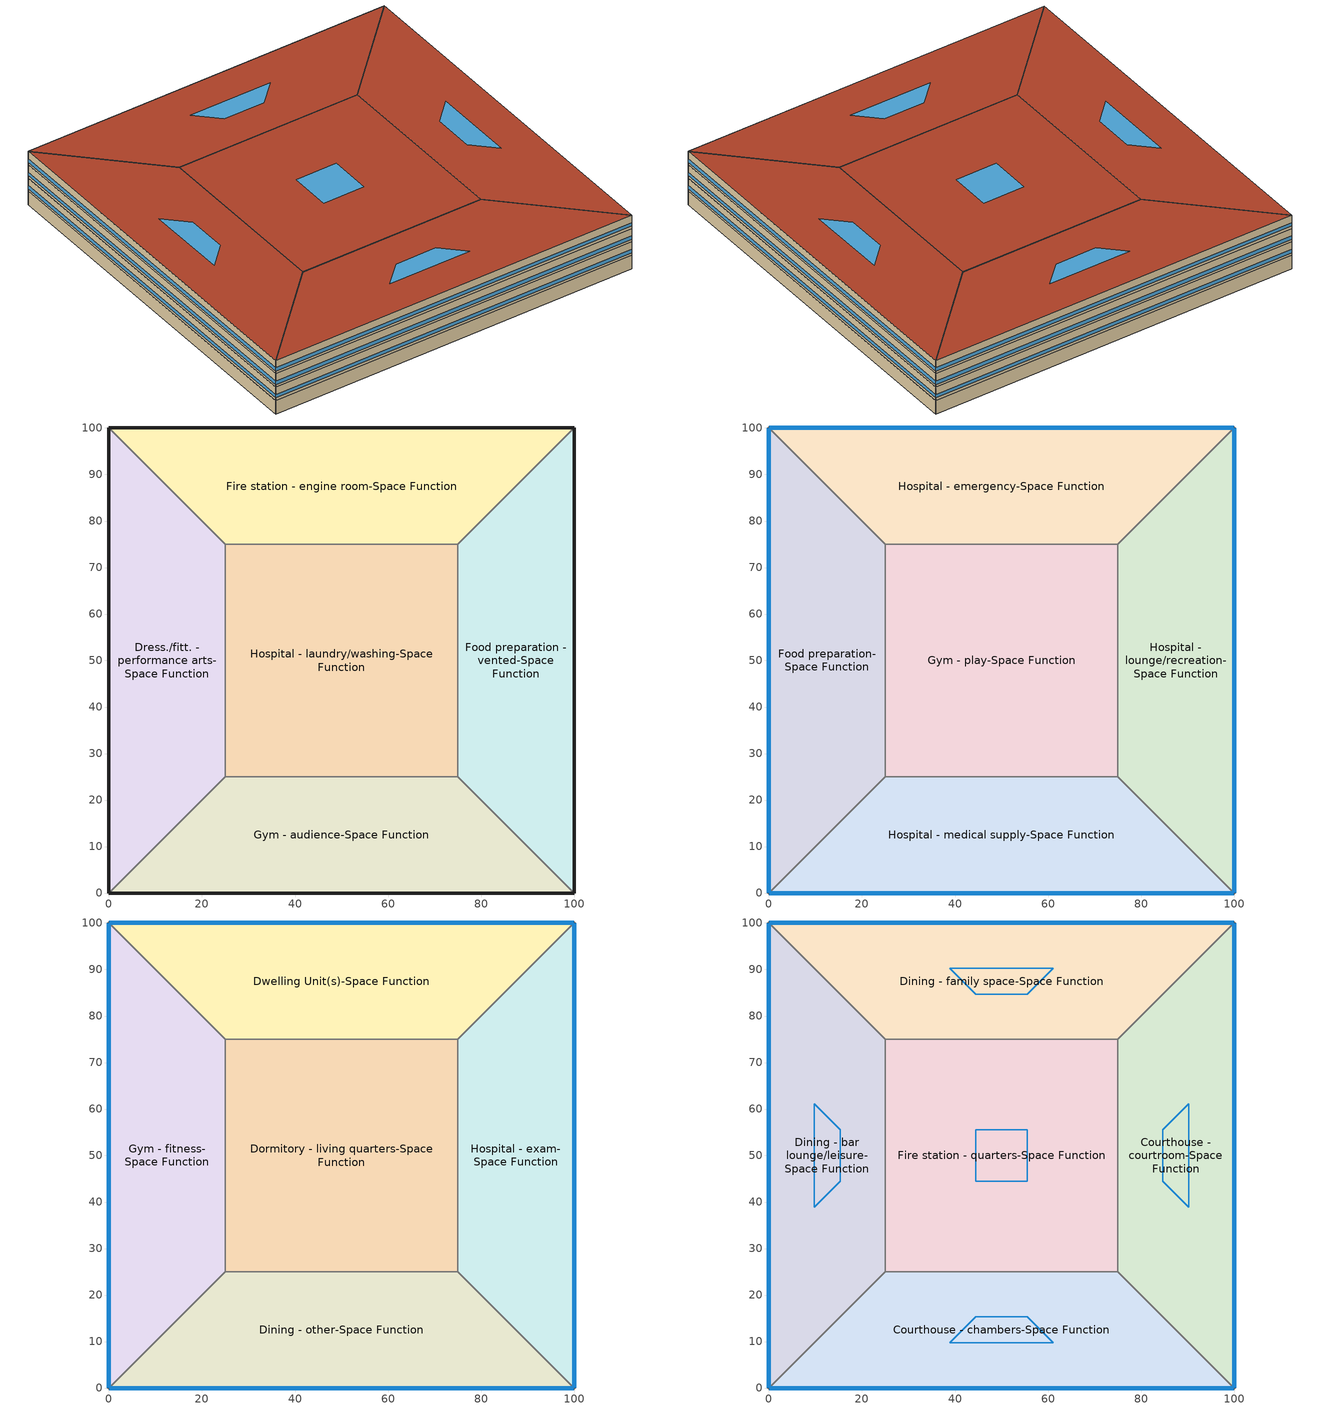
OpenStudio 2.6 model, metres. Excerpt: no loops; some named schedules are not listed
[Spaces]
Dress./fitt. - performance arts-Space Function
 floor ground: 0,0 0,100 25,75 25,25 z0
 wall ground: 0,100 0,0 z0:3.8
 wall to Fire station - engine room-Space Function: 25,75 0,100 z0:3.8
 wall to Hospital - laundry/washing-Space Function: 25,25 25,75 z0:3.8
 wall to Gym - audience-Space Function: 0,0 25,25 z0:3.8
Fire station - engine room-Space Function
 floor ground: 0,100 100,100 75,75 25,75 z0
 wall ground: 100,100 0,100 z0:3.8
 wall to Food preparation - vented-Space Function: 75,75 100,100 z0:3.8
 wall to Hospital - laundry/washing-Space Function: 25,75 75,75 z0:3.8
Food preparation - vented-Space Function
 floor ground: 100,100 100,0 75,25 75,75 z0
 wall ground: 100,0 100,100 z0:3.8
 wall to Gym - audience-Space Function: 75,25 100,0 z0:3.8
 wall to Hospital - laundry/washing-Space Function: 75,75 75,25 z0:3.8
Gym - audience-Space Function
 floor ground: 100,0 0,0 25,25 75,25 z0
 wall ground: 0,0 100,0 z0:3.8
 wall to Hospital - laundry/washing-Space Function: 75,25 25,25 z0:3.8
Hospital - laundry/washing-Space Function
 floor ground: 25,25 25,75 75,75 75,25 z0
Food preparation-Space Function
 floor to Dress./fitt. - performance arts-Space Function: 0,0 0,100 25,75 25,25 z3.8
 wall outside: 0,100 0,0 z3.8:7.6
 wall to Hospital - emergency-Space Function: 25,75 0,100 z3.8:7.6
 wall to Gym - play-Space Function: 25,25 25,75 z3.8:7.6
 wall to Hospital - medical supply-Space Function: 0,0 25,25 z3.8:7.6
 window: 0,99.97 0,0.03 z4.56:5.51
Hospital - emergency-Space Function
 floor to Fire station - engine room-Space Function: 0,100 100,100 75,75 25,75 z3.8
 wall outside: 100,100 0,100 z3.8:7.6
 wall to Hospital - lounge/recreation-Space Function: 75,75 100,100 z3.8:7.6
 wall to Gym - play-Space Function: 25,75 75,75 z3.8:7.6
 window: 99.97,100 0.03,100 z4.56:5.51
Hospital - lounge/recreation-Space Function
 floor to Food preparation - vented-Space Function: 100,100 100,0 75,25 75,75 z3.8
 wall outside: 100,0 100,100 z3.8:7.6
 wall to Hospital - medical supply-Space Function: 75,25 100,0 z3.8:7.6
 wall to Gym - play-Space Function: 75,75 75,25 z3.8:7.6
 window: 100,0.03 100,99.97 z4.56:5.51
Hospital - medical supply-Space Function
 floor to Gym - audience-Space Function: 100,0 0,0 25,25 75,25 z3.8
 wall outside: 0,0 100,0 z3.8:7.6
 wall to Gym - play-Space Function: 75,25 25,25 z3.8:7.6
 window: 0.03,0 99.97,0 z4.56:5.51
Gym - play-Space Function
 floor to Hospital - laundry/washing-Space Function: 25,25 25,75 75,75 75,25 z3.8
Gym - fitness-Space Function
 floor to Food preparation-Space Function: 0,0 0,100 25,75 25,25 z7.6
 wall outside: 0,100 0,0 z7.6:11.4
 wall to Dwelling Unit(s)-Space Function: 25,75 0,100 z7.6:11.4
 wall to Dormitory - living quarters-Space Function: 25,25 25,75 z7.6:11.4
 wall to Dining - other-Space Function: 0,0 25,25 z7.6:11.4
 window: 0,99.97 0,0.03 z8.36:9.31
Dwelling Unit(s)-Space Function
 floor to Hospital - emergency-Space Function: 0,100 100,100 75,75 25,75 z7.6
 wall outside: 100,100 0,100 z7.6:11.4
 wall to Hospital - exam-Space Function: 75,75 100,100 z7.6:11.4
 wall to Dormitory - living quarters-Space Function: 25,75 75,75 z7.6:11.4
 window: 99.97,100 0.03,100 z8.36:9.31
Hospital - exam-Space Function
 floor to Hospital - lounge/recreation-Space Function: 100,100 100,0 75,25 75,75 z7.6
 wall outside: 100,0 100,100 z7.6:11.4
 wall to Dining - other-Space Function: 75,25 100,0 z7.6:11.4
 wall to Dormitory - living quarters-Space Function: 75,75 75,25 z7.6:11.4
 window: 100,0.03 100,99.97 z8.36:9.31
Dining - other-Space Function
 floor to Hospital - medical supply-Space Function: 100,0 0,0 25,25 75,25 z7.6
 wall outside: 0,0 100,0 z7.6:11.4
 wall to Dormitory - living quarters-Space Function: 75,25 25,25 z7.6:11.4
 window: 0.03,0 99.97,0 z8.36:9.31
Dormitory - living quarters-Space Function
 floor to Gym - play-Space Function: 25,25 25,75 75,75 75,25 z7.6
Dining - bar lounge/leisure-Space Function
 floor to Gym - fitness-Space Function: 0,0 0,100 25,75 25,25 z11.4
 wall outside: 0,100 0,0 z11.4:15.2
 wall to Dining - family space-Space Function: 25,75 0,100 z11.4:15.2
 wall to Fire station - quarters-Space Function: 25,25 25,75 z11.4:15.2
 wall to Courthouse - chambers-Space Function: 0,0 25,25 z11.4:15.2
 window: 0,99.97 0,0.03 z12.16:13.11
 roof outside: 25,25 25,75 0,100 0,0 z15.2
 skylight: 15.3,44.41 15.3,55.59 9.7,61.18 9.7,38.82 z15.2
Dining - family space-Space Function
 floor to Dwelling Unit(s)-Space Function: 0,100 100,100 75,75 25,75 z11.4
 wall outside: 100,100 0,100 z11.4:15.2
 wall to Courthouse - courtroom-Space Function: 75,75 100,100 z11.4:15.2
 wall to Fire station - quarters-Space Function: 25,75 75,75 z11.4:15.2
 window: 99.97,100 0.03,100 z12.16:13.11
 roof outside: 25,75 75,75 100,100 0,100 z15.2
 skylight: 44.41,84.7 55.59,84.7 61.18,90.3 38.82,90.3 z15.2
Courthouse - courtroom-Space Function
 floor to Hospital - exam-Space Function: 100,100 100,0 75,25 75,75 z11.4
 wall outside: 100,0 100,100 z11.4:15.2
 wall to Courthouse - chambers-Space Function: 75,25 100,0 z11.4:15.2
 wall to Fire station - quarters-Space Function: 75,75 75,25 z11.4:15.2
 window: 100,0.03 100,99.97 z12.16:13.11
 roof outside: 75,75 75,25 100,0 100,100 z15.2
 skylight: 84.7,55.59 84.7,44.41 90.3,38.82 90.3,61.18 z15.2
Courthouse - chambers-Space Function
 floor to Dining - other-Space Function: 100,0 0,0 25,25 75,25 z11.4
 wall outside: 0,0 100,0 z11.4:15.2
 wall to Fire station - quarters-Space Function: 75,25 25,25 z11.4:15.2
 window: 0.03,0 99.97,0 z12.16:13.11
 roof outside: 75,25 25,25 0,0 100,0 z15.2
 skylight: 55.59,15.3 44.41,15.3 38.82,9.7 61.18,9.7 z15.2
Fire station - quarters-Space Function
 floor to Dormitory - living quarters-Space Function: 25,25 25,75 75,75 75,25 z11.4
 roof outside: 75,25 75,75 25,75 25,25 z15.2
 skylight: 55.59,44.41 55.59,55.59 44.41,55.59 44.41,44.41 z15.2
[Building]
Building 1: Default Construction Set=BTAP-Mass at hdd = 6250.0; Standards Number of Stories=4; Standards Number of Above Ground Stories=4; Standards Building Type=NECB2011_unknown
[Site]
Fort McMurray AP_AB_CAN: Latitude {deg}=56.653; Longitude {deg}=-111.223; Time Zone {hr}=-7; Elevation {m}=369.1
[Site:WaterMainsTemperature]
Calculation Method=Correlation; Annual Average Outdoor Air Temperature {C}=1.875; Maximum Difference In Monthly Average Outdoor Air Temperatures {deltaC}=34.4
[SizingPeriod:DesignDay] Barometric Pressure {Pa}=96969; Sky Clearness=0; Rain Indicator=0; Snow Indicator=0; Day of Month=21; Daylight Saving Time Indicator=0; Humidity Indicating Type=Wetbulb; Dry-Bulb Temperature Range Modifier Type=DefaultMultipliers
Name | Maximum Dry-Bulb Temperature {C} | Daily Dry-Bulb Temperature Range {deltaC} | Humidity Indicating Conditions at Maximum Dry-Bulb | Wind Speed {m/s} | Wind Direction {deg} | Month | Day Type | Solar Model Indicator | ASHRAE Taub | ASHRAE Taud
Fort McMurray AP Ann Clg .4% Condns DB=>MWB | 28.9 | 12.4 | 17.8 | 3.7 | 250 | 7 | SummerDesignDay | ASHRAETau | 0.377 | 2.403
Fort McMurray AP Ann Htg 99.6% Condns DB | -36.2 | 0 | -36.2 | 1 | 90 | 1 | WinterDesignDay | ASHRAEClearSky
[Site:GroundTemperature:BuildingSurface]
19.527, 19.502, 19.536, 19.598, 20.002, 21.64, 22.225, 22.375, 21.449, 20.121, 19.802, 19.633
[Material:NoMass] Roughness=Smooth; Thermal Absorptance=0.9; Solar Absorptance=0.7
Name | Thermal Resistance {m2-K/W} | Visible Absorptance
Typical Carpet Pad; Typical Carpet Pad 1 | 0.21648 | 0.8
Typical Insulation 1 | 5.91238 | 0.7
Typical Insulation 2 | 4.49096 | 0.7
Typical Insulation 3 | 6.17282 | 0.7
Typical Carpet Pad 2 | 1.25503 | 0.8
Typical Carpet Pad 3; Typical Carpet Pad 4 | 3.45515 | 0.8
Typical Insulation 4 | 0.454528 | 0.7
Typical Insulation 5 | 0.454545 | 0.7
[Material]
Name | Roughness | Thickness {m} | Conductivity {W/m-K} | Density {kg/m3} | Specific Heat {J/kg-K} | Thermal Absorptance | Solar Absorptance | Visible Absorptance
G05 25mm wood | MediumSmooth | 0.0254 | 0.15 | 608 | 1630 | 0.9 | 0.5 | 0.5
100mm Normalweight concrete floor 1 | MediumSmooth | 0.1016 | 2.31 | 2322 | 832
G01 13mm gypsum board 1 | Smooth | 0.0127 | 0.16 | 800 | 1090 | 0.9 | 0.7 | 0.5
4 in. Normalweight Concrete Floor 1 | MediumRough | 0.1016 | 2.31 | 2322 | 832 | 0.9 | 0.7 | 0.7
1IN Stucco 1 | Smooth | 0.0253 | 0.6918 | 1858 | 837 | 0.9 | 0.7 | 0.92
8IN CONCRETE HW RefBldg 1 | Rough | 0.2032 | 1.311 | 2240 | 836.8 | 0.9 | 0.7 | 0.7
1/2IN Gypsum 1 | Smooth | 0.0127 | 0.16 | 784.9 | 830 | 0.9 | 0.4 | 0.4
Metal Roof Surface 1; F08 Metal surface 1 | Smooth | 0.0008 | 45.28 | 7824 | 500 | 0.9 | 0.7 | 0.7
6 in. Normalweight Concrete Floor 1; 6 in. Normalweight Concrete Floor 2; 6 in. Normalweight Concrete Floor 3 | MediumRough | 0.1524 | 2.31 | 2322 | 832 | 0.9 | 0.7 | 0.7
[Construction]
BTAP-Int-Partition; BTAP-Int-Door: G05 25mm wood
BTAP-Int-Floor: 100mm Normalweight concrete floor 1, Typical Carpet Pad
BTAP-Int-Wall: G01 13mm gypsum board 1, G01 13mm gypsum board 1
BTAP-Int-Ceiling: Typical Carpet Pad, 100mm Normalweight concrete floor 1
BTAP-Int-Window: SimpleGlazing
BTAP-Ext-Floor-Mass:U-0.162: Typical Insulation 1, 4 in. Normalweight Concrete Floor 1, Typical Carpet Pad 1
BTAP-Ext-Wall-Mass:U-0.21: 1IN Stucco 1, 8IN CONCRETE HW RefBldg 1, Typical Insulation 2, 1/2IN Gypsum 1
BTAP-Ext-Roof-Metal:U-0.162: Metal Roof Surface 1, Typical Insulation 3
BTAP-Grnd-Floor-Mass:U-0.757: 6 in. Normalweight Concrete Floor 1, Typical Carpet Pad 2
BTAP-Grnd-Wall-Mass:U-0.284: 6 in. Normalweight Concrete Floor 2, Typical Carpet Pad 3
BTAP-Grnd-Roof-Mass:U-0.284: 6 in. Normalweight Concrete Floor 3, Typical Carpet Pad 4
BTAP-Ext-FixedWindow:U=0.220 SHGC=0.600; BTAP-Ext-GlassDoors:U=0.220 SHGC=0.600; BTAP-Ext-Skylights:U=0.220 SHGC=0.600; BTAP-Ext-DaylightDomes:U=0.220 SHGC=0.600; BTAP-Ext-DaylightDiffuser:U=0.220 SHGC=0.600: SimpleGlazing:U=0.220 SHGC=0.600
BTAP-Ext-Door:U-2.2: F08 Metal surface 1, Typical Insulation 4
BTAP-Ext-OverHeadDoor:U-2.2: Typical Insulation 5
[DefaultConstructionSet]
BTAP-Mass at hdd = 6250.0: Default Exterior Surface Constructions=BTAP-Mass at hdd = 6250.0; Default Interior Surface Constructions=Default Surface Constructions 2; Default Ground Contact Surface Constructions=BTAP-Mass at hdd = 6250.0 1; Default Exterior SubSurface Constructions=BTAP-Mass at hdd = 6250.0; Default Interior SubSurface Constructions=Default Sub Surface Constructions 2; Interior Partition Construction=BTAP-Int-Partition
[DefaultSurfaceConstructions]
Name | Floor Construction | Wall Construction | Roof Ceiling Construction
Default Surface Constructions 2 | BTAP-Int-Floor | BTAP-Int-Wall | BTAP-Int-Ceiling
BTAP-Mass at hdd = 6250.0 | BTAP-Ext-Floor-Mass:U-0.162 | BTAP-Ext-Wall-Mass:U-0.21 | BTAP-Ext-Roof-Metal:U-0.162
BTAP-Mass at hdd = 6250.0 1 | BTAP-Grnd-Floor-Mass:U-0.757 | BTAP-Grnd-Wall-Mass:U-0.284 | BTAP-Grnd-Roof-Mass:U-0.284
[DefaultSubSurfaceConstructions]
Name | Fixed Window Construction | Operable Window Construction | Door Construction | Glass Door Construction | Overhead Door Construction | Skylight Construction | Tubular Daylight Dome Construction | Tubular Daylight Diffuser Construction
Default Sub Surface Constructions 2 | BTAP-Int-Window | BTAP-Int-Window | BTAP-Int-Door
BTAP-Mass at hdd = 6250.0 | BTAP-Ext-FixedWindow:U=0.220 SHGC=0.600 | BTAP-Ext-FixedWindow:U=0.220 SHGC=0.600 | BTAP-Ext-Door:U-2.2 | BTAP-Ext-GlassDoors:U=0.220 SHGC=0.600 | BTAP-Ext-OverHeadDoor:U-2.2 | BTAP-Ext-Skylights:U=0.220 SHGC=0.600 | BTAP-Ext-DaylightDomes:U=0.220 SHGC=0.600 | BTAP-Ext-DaylightDiffuser:U=0.220 SHGC=0.600
[WindowMaterial:SimpleGlazingSystem] U-Factor {W/m2-K}=2.2; Solar Heat Gain Coefficient=0.6; Visible Transmittance=0.21
SimpleGlazing; SimpleGlazing:U=0.220 SHGC=0.600
[BuildingStory] Nominal Floor to Floor Height {m}=3.8
Name | Nominal Z Coordinate {m}
Story 1 | 0
Story 2 | 3.8
Story 3 | 7.6
Story 4 | 11.4
[Space]
Name | Space Type | Building Story | Thermal Zone
Dress./fitt. - performance arts-Space Function | Space Function Dress./fitt. - performance arts | Story 1 | ALL_ST=Dress./fitt. - performance arts_FL=Story 1_SCH=C
Fire station - engine room-Space Function | Space Function Fire station - engine room | Story 1 | ALL_ST=Fire station - engine room_FL=Story 1_SCH=H
Food preparation - vented-Space Function | Space Function Food preparation - vented | Story 1 | ALL_ST=Food preparation - vented_FL=Story 1_SCH=B
Gym - audience-Space Function | Space Function Gym - audience | Story 1 | ALL_ST=Gym - audience_FL=Story 1_SCH=B
Hospital - laundry/washing-Space Function | Space Function Hospital - laundry/washing | Story 1 | ALL_ST=Hospital - laundry/washing_FL=Story 1_SCH=C
Food preparation-Space Function | Space Function Food preparation | Story 2 | ALL_ST=Food preparation_FL=Story 2_SCH=B
Hospital - emergency-Space Function | Space Function Hospital - emergency | Story 2 | ALL_ST=Hospital - emergency_FL=Story 2_SCH=H
Hospital - lounge/recreation-Space Function | Space Function Hospital - lounge/recreation | Story 2 | ALL_ST=Hospital - lounge/recreation_FL=Story 2_SCH=B
Hospital - medical supply-Space Function | Space Function Hospital - medical supply | Story 2 | ALL_ST=Hospital - medical supply_FL=Story 2_SCH=H
Gym - play-Space Function | Space Function Gym - play | Story 2 | ALL_ST=Gym - play_FL=Story 2_SCH=B
Gym - fitness-Space Function | Space Function Gym - fitness | Story 3 | ALL_ST=Gym - fitness_FL=Story 3_SCH=B
Dwelling Unit(s)-Space Function | Space Function Dwelling Unit(s) | Story 3 | DU_BT=Space Function_ST=Dwelling Unit(s)_FL=Story 3_SCHG
Hospital - exam-Space Function | Space Function Hospital - exam | Story 3 | ALL_ST=Hospital - exam_FL=Story 3_SCH=C
Dining - other-Space Function | Space Function Dining - other | Story 3 | ALL_ST=Dining - other_FL=Story 3_SCH=B
Dormitory - living quarters-Space Function | Space Function Dormitory - living quarters | Story 3 | DU_BT=Space Function_ST=Dormitory - living quarters_FL=Story 3_SCHG
Dining - bar lounge/leisure-Space Function | Space Function Dining - bar lounge/leisure | Story 4 | ALL_ST=Dining - bar lounge/leisure_FL=Story 4_SCH=B
Dining - family space-Space Function | Space Function Dining - family space | Story 4 | ALL_ST=Dining - family space_FL=Story 4_SCH=B
Courthouse - courtroom-Space Function | Space Function Courthouse - courtroom | Story 4 | ALL_ST=Courthouse - courtroom_FL=Story 4_SCH=A
Courthouse - chambers-Space Function | Space Function Courthouse - chambers | Story 4 | ALL_ST=Courthouse - chambers_FL=Story 4_SCH=A
Fire station - quarters-Space Function | Space Function Fire station - quarters | Story 4 | DU_BT=Space Function_ST=Fire station - quarters_FL=Story 4_SCHG
[SpaceType] Standards Building Type=Space Function
Name | Default Schedule Set | Design Specification Outdoor Air Object | Standards Space Type
Space Function Courthouse - chambers | Space Function Courthouse - chambers Schedule Set | Space Function Courthouse - chambers Ventilation | Courthouse - chambers
Space Function Courthouse - courtroom | Space Function Courthouse - courtroom Schedule Set | Space Function Courthouse - courtroom Ventilation | Courthouse - courtroom
Space Function Dining - bar lounge/leisure | Space Function Dining - bar lounge/leisure Schedule Set | Space Function Dining - bar lounge/leisure Ventilation | Dining - bar lounge/leisure
Space Function Dining - family space | Space Function Dining - family space Schedule Set | Space Function Dining - family space Ventilation | Dining - family space
Space Function Dining - other | Space Function Dining - other Schedule Set | Space Function Dining - other Ventilation | Dining - other
Space Function Dormitory - living quarters | Space Function Dormitory - living quarters Schedule Set | Space Function Dormitory - living quarters Ventilation | Dormitory - living quarters
Space Function Dress./fitt. - performance arts | Space Function Dress./fitt. - performance arts Schedule Set | Space Function Dress./fitt. - performance arts Ventilation | Dress./fitt. - performance arts
Space Function Dwelling Unit(s) | Space Function Dwelling Unit(s) Schedule Set | Space Function Dwelling Unit(s) Ventilation | Dwelling Unit(s)
Space Function Fire station - engine room | Space Function Fire station - engine room Schedule Set | Space Function Fire station - engine room Ventilation | Fire station - engine room
Space Function Fire station - quarters | Space Function Fire station - quarters Schedule Set | Space Function Fire station - quarters Ventilation | Fire station - quarters
Space Function Food preparation | Space Function Food preparation Schedule Set | Space Function Food preparation Ventilation | Food preparation
Space Function Food preparation - vented | Space Function Food preparation - vented Schedule Set | Space Function Food preparation - vented Ventilation | Food preparation - vented
Space Function Gym - audience | Space Function Gym - audience Schedule Set | Space Function Gym - audience Ventilation | Gym - audience
Space Function Gym - fitness | Space Function Gym - fitness Schedule Set | Space Function Gym - fitness Ventilation | Gym - fitness
Space Function Gym - play | Space Function Gym - play Schedule Set | Space Function Gym - play Ventilation | Gym - play
Space Function Hospital - emergency | Space Function Hospital - emergency Schedule Set | Space Function Hospital - emergency Ventilation | Hospital - emergency
Space Function Hospital - exam | Space Function Hospital - exam Schedule Set | Space Function Hospital - exam Ventilation | Hospital - exam
Space Function Hospital - laundry/washing | Space Function Hospital - laundry/washing Schedule Set | Space Function Hospital - laundry/washing Ventilation | Hospital - laundry/washing
Space Function Hospital - lounge/recreation | Space Function Hospital - lounge/recreation Schedule Set | Space Function Hospital - lounge/recreation Ventilation | Hospital - lounge/recreation
Space Function Hospital - medical supply | Space Function Hospital - medical supply Schedule Set | Space Function Hospital - medical supply Ventilation | Hospital - medical supply
[People:Definition] Number of People Calculation Method=People/Area; Fraction Radiant=0.3
Name | People per Space Floor Area {person/m2}
Space Function Courthouse - chambers People Definition; Space Function Food preparation People Definition; Space Function Food preparation - vented People Definition; Space Function Hospital - emergency People Definition; Space Function Hospital - exam People Definition; Space Function Hospital - laundry/washing People Definition; Space Function Hospital - medical supply People Definition | 0.0500522
Space Function Courthouse - courtroom People Definition; Space Function Gym - audience People Definition; Space Function Gym - fitness People Definition; Space Function Gym - play People Definition | 0.199993
Space Function Dining - bar lounge/leisure People Definition; Space Function Dining - family space People Definition; Space Function Dining - other People Definition; Space Function Hospital - lounge/recreation People Definition | 0.0999967
Space Function Dormitory - living quarters People Definition; Space Function Fire station - engine room People Definition; Space Function Fire station - quarters People Definition | 0.0400417
Space Function Dress./fitt. - performance arts People Definition | 0.0333681
Space Function Dwelling Unit(s) People Definition | 0.0166841
[People] Work Efficiency Schedule=Work Efficiency Schedule; Clothing Insulation Schedule=Clothing Schedule; Air Velocity Schedule=Air Velocity Schedule; Multiplier=1
Name | People Definition | Space or SpaceType
Space Function Courthouse - chambers People | Space Function Courthouse - chambers People Definition | Space Function Courthouse - chambers
Space Function Courthouse - courtroom People | Space Function Courthouse - courtroom People Definition | Space Function Courthouse - courtroom
Space Function Dining - bar lounge/leisure People | Space Function Dining - bar lounge/leisure People Definition | Space Function Dining - bar lounge/leisure
Space Function Dining - family space People | Space Function Dining - family space People Definition | Space Function Dining - family space
Space Function Dining - other People | Space Function Dining - other People Definition | Space Function Dining - other
Space Function Dormitory - living quarters People | Space Function Dormitory - living quarters People Definition | Space Function Dormitory - living quarters
Space Function Dress./fitt. - performance arts People | Space Function Dress./fitt. - performance arts People Definition | Space Function Dress./fitt. - performance arts
Space Function Dwelling Unit(s) People | Space Function Dwelling Unit(s) People Definition | Space Function Dwelling Unit(s)
Space Function Fire station - engine room People | Space Function Fire station - engine room People Definition | Space Function Fire station - engine room
Space Function Fire station - quarters People | Space Function Fire station - quarters People Definition | Space Function Fire station - quarters
Space Function Food preparation People | Space Function Food preparation People Definition | Space Function Food preparation
Space Function Food preparation - vented People | Space Function Food preparation - vented People Definition | Space Function Food preparation - vented
Space Function Gym - audience People | Space Function Gym - audience People Definition | Space Function Gym - audience
Space Function Gym - fitness People | Space Function Gym - fitness People Definition | Space Function Gym - fitness
Space Function Gym - play People | Space Function Gym - play People Definition | Space Function Gym - play
Space Function Hospital - emergency People | Space Function Hospital - emergency People Definition | Space Function Hospital - emergency
Space Function Hospital - exam People | Space Function Hospital - exam People Definition | Space Function Hospital - exam
Space Function Hospital - laundry/washing People | Space Function Hospital - laundry/washing People Definition | Space Function Hospital - laundry/washing
Space Function Hospital - lounge/recreation People | Space Function Hospital - lounge/recreation People Definition | Space Function Hospital - lounge/recreation
Space Function Hospital - medical supply People | Space Function Hospital - medical supply People Definition | Space Function Hospital - medical supply
[Lights:Definition] Design Level Calculation Method=Watts/Area; Fraction Radiant=0.5; Fraction Visible=0.2
Name | Watts per Space Floor Area {W/m2}
Space Function Courthouse - chambers Lights Definition | 12.5999
Space Function Courthouse - courtroom Lights Definition | 18.4998
Space Function Dining - bar lounge/leisure Lights Definition | 14.0999
Space Function Dining - family space Lights Definition | 9.59992
Space Function Dining - other Lights Definition | 6.99994
Space Function Dormitory - living quarters Lights Definition | 4.09997
Space Function Dress./fitt. - performance arts Lights Definition | 3.86997
Space Function Dwelling Unit(s) Lights Definition | 4.99996
Space Function Fire station - engine room Lights Definition | 5.99995
Space Function Fire station - quarters Lights Definition | 3.39997
Space Function Food preparation Lights Definition; Space Function Food preparation - vented Lights Definition | 10.6999
Space Function Gym - audience Lights Definition | 4.59996
Space Function Gym - fitness Lights Definition | 9.79992
Space Function Gym - play Lights Definition | 12.8999
Space Function Hospital - emergency Lights Definition | 24.2998
Space Function Hospital - exam Lights Definition | 17.8999
Space Function Hospital - laundry/washing Lights Definition | 7.99993
Space Function Hospital - lounge/recreation Lights Definition | 11.4999
Space Function Hospital - medical supply Lights Definition | 13.6999
[Lights] Fraction Replaceable=1
Name | Lights Definition | Space or SpaceType
Space Function Courthouse - chambers Lights | Space Function Courthouse - chambers Lights Definition | Space Function Courthouse - chambers
Space Function Courthouse - courtroom Lights | Space Function Courthouse - courtroom Lights Definition | Space Function Courthouse - courtroom
Space Function Dining - bar lounge/leisure Lights | Space Function Dining - bar lounge/leisure Lights Definition | Space Function Dining - bar lounge/leisure
Space Function Dining - family space Lights | Space Function Dining - family space Lights Definition | Space Function Dining - family space
Space Function Dining - other Lights | Space Function Dining - other Lights Definition | Space Function Dining - other
Space Function Dormitory - living quarters Lights | Space Function Dormitory - living quarters Lights Definition | Space Function Dormitory - living quarters
Space Function Dress./fitt. - performance arts Lights | Space Function Dress./fitt. - performance arts Lights Definition | Space Function Dress./fitt. - performance arts
Space Function Dwelling Unit(s) Lights | Space Function Dwelling Unit(s) Lights Definition | Space Function Dwelling Unit(s)
Space Function Fire station - engine room Lights | Space Function Fire station - engine room Lights Definition | Space Function Fire station - engine room
Space Function Fire station - quarters Lights | Space Function Fire station - quarters Lights Definition | Space Function Fire station - quarters
Space Function Food preparation Lights | Space Function Food preparation Lights Definition | Space Function Food preparation
Space Function Food preparation - vented Lights | Space Function Food preparation - vented Lights Definition | Space Function Food preparation - vented
Space Function Gym - audience Lights | Space Function Gym - audience Lights Definition | Space Function Gym - audience
Space Function Gym - fitness Lights | Space Function Gym - fitness Lights Definition | Space Function Gym - fitness
Space Function Gym - play Lights | Space Function Gym - play Lights Definition | Space Function Gym - play
Space Function Hospital - emergency Lights | Space Function Hospital - emergency Lights Definition | Space Function Hospital - emergency
Space Function Hospital - exam Lights | Space Function Hospital - exam Lights Definition | Space Function Hospital - exam
Space Function Hospital - laundry/washing Lights | Space Function Hospital - laundry/washing Lights Definition | Space Function Hospital - laundry/washing
Space Function Hospital - lounge/recreation Lights | Space Function Hospital - lounge/recreation Lights Definition | Space Function Hospital - lounge/recreation
Space Function Hospital - medical supply Lights | Space Function Hospital - medical supply Lights Definition | Space Function Hospital - medical supply
[ElectricEquipment:Definition] Design Level Calculation Method=Watts/Area; Fraction Radiant=0.5
Name | Watts per Space Floor Area {W/m2}
Space Function Courthouse - chambers Elec Equip Definition | 7.49994
Space Function Courthouse - courtroom Elec Equip Definition; Space Function Dormitory - living quarters Elec Equip Definition; Space Function Dress./fitt. - performance arts Elec Equip Definition; Space Function Fire station - engine room Elec Equip Definition; Space Function Fire station - quarters Elec Equip Definition | 2.49998
Space Function Dining - bar lounge/leisure Elec Equip Definition; Space Function Dining - family space Elec Equip Definition; Space Function Dining - other Elec Equip Definition; Space Function Gym - fitness Elec Equip Definition; Space Function Hospital - lounge/recreation Elec Equip Definition; Space Function Hospital - medical supply Elec Equip Definition | 0.999992
Space Function Dwelling Unit(s) Elec Equip Definition | 4.99996
Space Function Food preparation Elec Equip Definition; Space Function Food preparation - vented Elec Equip Definition; Space Function Hospital - emergency Elec Equip Definition; Space Function Hospital - exam Elec Equip Definition | 9.99992
Space Function Gym - play Elec Equip Definition | 1.49999
Space Function Hospital - laundry/washing Elec Equip Definition | 19.9998
[ElectricEquipment]
Name | Electric Equipment Definition | Space or SpaceType
Space Function Courthouse - chambers Elec Equip | Space Function Courthouse - chambers Elec Equip Definition | Space Function Courthouse - chambers
Space Function Courthouse - courtroom Elec Equip | Space Function Courthouse - courtroom Elec Equip Definition | Space Function Courthouse - courtroom
Space Function Dining - bar lounge/leisure Elec Equip | Space Function Dining - bar lounge/leisure Elec Equip Definition | Space Function Dining - bar lounge/leisure
Space Function Dining - family space Elec Equip | Space Function Dining - family space Elec Equip Definition | Space Function Dining - family space
Space Function Dining - other Elec Equip | Space Function Dining - other Elec Equip Definition | Space Function Dining - other
Space Function Dormitory - living quarters Elec Equip | Space Function Dormitory - living quarters Elec Equip Definition | Space Function Dormitory - living quarters
Space Function Dress./fitt. - performance arts Elec Equip | Space Function Dress./fitt. - performance arts Elec Equip Definition | Space Function Dress./fitt. - performance arts
Space Function Dwelling Unit(s) Elec Equip | Space Function Dwelling Unit(s) Elec Equip Definition | Space Function Dwelling Unit(s)
Space Function Fire station - engine room Elec Equip | Space Function Fire station - engine room Elec Equip Definition | Space Function Fire station - engine room
Space Function Fire station - quarters Elec Equip | Space Function Fire station - quarters Elec Equip Definition | Space Function Fire station - quarters
Space Function Food preparation Elec Equip | Space Function Food preparation Elec Equip Definition | Space Function Food preparation
Space Function Food preparation - vented Elec Equip | Space Function Food preparation - vented Elec Equip Definition | Space Function Food preparation - vented
Space Function Gym - fitness Elec Equip | Space Function Gym - fitness Elec Equip Definition | Space Function Gym - fitness
Space Function Gym - play Elec Equip | Space Function Gym - play Elec Equip Definition | Space Function Gym - play
Space Function Hospital - emergency Elec Equip | Space Function Hospital - emergency Elec Equip Definition | Space Function Hospital - emergency
Space Function Hospital - exam Elec Equip | Space Function Hospital - exam Elec Equip Definition | Space Function Hospital - exam
Space Function Hospital - laundry/washing Elec Equip | Space Function Hospital - laundry/washing Elec Equip Definition | Space Function Hospital - laundry/washing
Space Function Hospital - lounge/recreation Elec Equip | Space Function Hospital - lounge/recreation Elec Equip Definition | Space Function Hospital - lounge/recreation
Space Function Hospital - medical supply Elec Equip | Space Function Hospital - medical supply Elec Equip Definition | Space Function Hospital - medical supply
[DesignSpecification:OutdoorAir] Outdoor Air Method=Sum; Outdoor Air Flow per Person {m3/s-person}=0; Outdoor Air Flow Rate {m3/s}=0; Outdoor Air Flow Air Changes per Hour {1/hr}=0
Name | Outdoor Air Flow per Floor Area {m3/s-m2}
Space Function Courthouse - chambers Ventilation | 0.0004318
Space Function Courthouse - courtroom Ventilation | 0.0020828
Space Function Dining - bar lounge/leisure Ventilation; Space Function Dining - family space Ventilation; Space Function Dining - other Ventilation | 0.0035814
Space Function Dormitory - living quarters Ventilation | 0.0005588
Space Function Dress./fitt. - performance arts Ventilation | 0.00118364
Space Function Dwelling Unit(s) Ventilation | 0.00034544
Space Function Fire station - engine room Ventilation; Space Function Hospital - lounge/recreation Ventilation | 0.00127
Space Function Fire station - quarters Ventilation | 0.0008128
Space Function Food preparation Ventilation; Space Function Food preparation - vented Ventilation | 0.0013716
Space Function Gym - audience Ventilation | 0.0041148
Space Function Gym - fitness Ventilation | 0.0043688
Space Function Gym - play Ventilation; Space Function Hospital - exam Ventilation; Space Function Hospital - medical supply Ventilation | 0.001524
Space Function Hospital - emergency Ventilation | 0.003048
Space Function Hospital - laundry/washing Ventilation | 0.002286
[DefaultScheduleSet] People Activity Level Schedule=NECB-Activity; Infiltration Schedule=Always On
Name | Number of People Schedule | Lighting Schedule | Electric Equipment Schedule
Space Function Courthouse - chambers Schedule Set; Space Function Courthouse - courtroom Schedule Set | NECB-A-Occupancy | NECB-A-Lighting | NECB-A-Electric-Equipment
Space Function Dining - bar lounge/leisure Schedule Set; Space Function Dining - family space Schedule Set; Space Function Dining - other Schedule Set; Space Function Food preparation Schedule Set; Space Function Food preparation - vented Schedule Set; Space Function Gym - audience Schedule Set; Space Function Gym - fitness Schedule Set; Space Function Gym - play Schedule Set; Space Function Hospital - lounge/recreation Schedule Set | NECB-B-Occupancy | NECB-B-Lighting | NECB-B-Electric-Equipment
Space Function Dormitory - living quarters Schedule Set; Space Function Dwelling Unit(s) Schedule Set; Space Function Fire station - quarters Schedule Set | NECB-G-Occupancy | NECB-G-Lighting | NECB-G-Electric-Equipment
Space Function Dress./fitt. - performance arts Schedule Set; Space Function Hospital - exam Schedule Set; Space Function Hospital - laundry/washing Schedule Set | NECB-C-Occupancy | NECB-C-Lighting | NECB-C-Electric-Equipment
Space Function Fire station - engine room Schedule Set; Space Function Hospital - emergency Schedule Set; Space Function Hospital - medical supply Schedule Set | NECB-H-Occupancy | NECB-H-Lighting | NECB-H-Electric-Equipment
[ThermostatSetpoint:DualSetpoint]
Name | Heating Setpoint Temperature Schedule | Cooling Setpoint Temperature Schedule
Space Function Dormitory - living quarters Thermostat 3; Space Function Dwelling Unit(s) Thermostat 3; Space Function Fire station - quarters Thermostat 3 | NECB-G-Thermostat Setpoint-Heating | NECB-G-Thermostat Setpoint-Cooling
Space Function Courthouse - chambers Thermostat 3; Space Function Courthouse - courtroom Thermostat 3 | NECB-A-Thermostat Setpoint-Heating | NECB-A-Thermostat Setpoint-Cooling
Space Function Dining - bar lounge/leisure Thermostat 3; Space Function Dining - family space Thermostat 3; Space Function Dining - other Thermostat 3; Space Function Food preparation Thermostat 3; Space Function Food preparation - vented Thermostat 3; Space Function Gym - audience Thermostat 3; Space Function Gym - fitness Thermostat 3; Space Function Gym - play Thermostat 3; Space Function Hospital - lounge/recreation Thermostat 3 | NECB-B-Thermostat Setpoint-Heating | NECB-B-Thermostat Setpoint-Cooling
Space Function Dress./fitt. - performance arts Thermostat 3; Space Function Hospital - exam Thermostat 3; Space Function Hospital - laundry/washing Thermostat 3 | NECB-C-Thermostat Setpoint-Heating | NECB-C-Thermostat Setpoint-Cooling
Space Function Fire station - engine room Thermostat 3; Space Function Hospital - emergency Thermostat 3; Space Function Hospital - medical supply Thermostat 3 | NECB-H-Thermostat Setpoint-Heating | NECB-H-Thermostat Setpoint-Cooling
[SpaceInfiltration:DesignFlowRate] Schedule=Always On Discrete; Design Flow Rate Calculation Method=Flow/ExteriorArea; Flow per Exterior Surface Area {m3/s-m2}=0.00025; Constant Term Coefficient=0; Temperature Term Coefficient=0; Velocity Term Coefficient=0.224; Velocity Squared Term Coefficient=0
Name | Space or SpaceType
Courthouse - chambers-Space Function Infiltration | Courthouse - chambers-Space Function
Courthouse - courtroom-Space Function Infiltration | Courthouse - courtroom-Space Function
Dining - bar lounge/leisure-Space Function Infiltration | Dining - bar lounge/leisure-Space Function
Dining - family space-Space Function Infiltration | Dining - family space-Space Function
Dining - other-Space Function Infiltration | Dining - other-Space Function
Dwelling Unit(s)-Space Function Infiltration | Dwelling Unit(s)-Space Function
Fire station - quarters-Space Function Infiltration | Fire station - quarters-Space Function
Food preparation-Space Function Infiltration | Food preparation-Space Function
Gym - fitness-Space Function Infiltration | Gym - fitness-Space Function
Hospital - emergency-Space Function Infiltration | Hospital - emergency-Space Function
Hospital - exam-Space Function Infiltration | Hospital - exam-Space Function
Hospital - lounge/recreation-Space Function Infiltration | Hospital - lounge/recreation-Space Function
Hospital - medical supply-Space Function Infiltration | Hospital - medical supply-Space Function
[ThermalZone] Use Ideal Air Loads=No
Name | Thermostat
DU_BT=Space Function_ST=Dormitory - living quarters_FL=Story 3_SCHG | Space Function Dormitory - living quarters Thermostat 3
DU_BT=Space Function_ST=Dwelling Unit(s)_FL=Story 3_SCHG | Space Function Dwelling Unit(s) Thermostat 3
DU_BT=Space Function_ST=Fire station - quarters_FL=Story 4_SCHG | Space Function Fire station - quarters Thermostat 3
ALL_ST=Courthouse - chambers_FL=Story 4_SCH=A | Space Function Courthouse - chambers Thermostat 3
ALL_ST=Courthouse - courtroom_FL=Story 4_SCH=A | Space Function Courthouse - courtroom Thermostat 3
ALL_ST=Dining - bar lounge/leisure_FL=Story 4_SCH=B | Space Function Dining - bar lounge/leisure Thermostat 3
ALL_ST=Dining - family space_FL=Story 4_SCH=B | Space Function Dining - family space Thermostat 3
ALL_ST=Dining - other_FL=Story 3_SCH=B | Space Function Dining - other Thermostat 3
ALL_ST=Dress./fitt. - performance arts_FL=Story 1_SCH=C | Space Function Dress./fitt. - performance arts Thermostat 3
ALL_ST=Fire station - engine room_FL=Story 1_SCH=H | Space Function Fire station - engine room Thermostat 3
ALL_ST=Food preparation_FL=Story 2_SCH=B | Space Function Food preparation Thermostat 3
ALL_ST=Food preparation - vented_FL=Story 1_SCH=B | Space Function Food preparation - vented Thermostat 3
ALL_ST=Gym - audience_FL=Story 1_SCH=B | Space Function Gym - audience Thermostat 3
ALL_ST=Gym - fitness_FL=Story 3_SCH=B | Space Function Gym - fitness Thermostat 3
ALL_ST=Gym - play_FL=Story 2_SCH=B | Space Function Gym - play Thermostat 3
ALL_ST=Hospital - emergency_FL=Story 2_SCH=H | Space Function Hospital - emergency Thermostat 3
ALL_ST=Hospital - exam_FL=Story 3_SCH=C | Space Function Hospital - exam Thermostat 3
ALL_ST=Hospital - laundry/washing_FL=Story 1_SCH=C | Space Function Hospital - laundry/washing Thermostat 3
ALL_ST=Hospital - lounge/recreation_FL=Story 2_SCH=B | Space Function Hospital - lounge/recreation Thermostat 3
ALL_ST=Hospital - medical supply_FL=Story 2_SCH=H | Space Function Hospital - medical supply Thermostat 3
[Schedule:Ruleset]
Clothing Schedule: Default Day Schedule=Clothing Schedule Default Winter Clothes
Air Velocity Schedule: Default Day Schedule=Air Velocity Schedule Default
Work Efficiency Schedule: Default Day Schedule=Work Efficiency Schedule Default
NECB-A-Occupancy: Default Day Schedule=NECB-A-Occupancy Default
NECB-Activity: Default Day Schedule=NECB-Activity Default; Summer Design Day Schedule=NECB-Activity Summer Design Day; Winter Design Day Schedule=NECB-Activity Winter Design Day
NECB-A-Lighting: Default Day Schedule=NECB-A-Lighting Default
NECB-A-Electric-Equipment: Default Day Schedule=NECB-A-Electric-Equipment Default
Always On: Default Day Schedule=Always On Default
NECB-A-Thermostat Setpoint-Heating: Default Day Schedule=NECB-A-Thermostat Setpoint-Heating Default
NECB-A-Thermostat Setpoint-Cooling: Default Day Schedule=NECB-A-Thermostat Setpoint-Cooling Default
NECB-B-Occupancy: Default Day Schedule=NECB-B-Occupancy Default
NECB-B-Lighting: Default Day Schedule=NECB-B-Lighting Default
NECB-B-Electric-Equipment: Default Day Schedule=NECB-B-Electric-Equipment Default
NECB-B-Thermostat Setpoint-Heating: Default Day Schedule=NECB-B-Thermostat Setpoint-Heating Default
NECB-B-Thermostat Setpoint-Cooling: Default Day Schedule=NECB-B-Thermostat Setpoint-Cooling Default
NECB-G-Occupancy: Default Day Schedule=NECB-G-Occupancy Default
NECB-G-Lighting: Default Day Schedule=NECB-G-Lighting Default
NECB-G-Electric-Equipment: Default Day Schedule=NECB-G-Electric-Equipment Default
NECB-G-Thermostat Setpoint-Heating: Default Day Schedule=NECB-G-Thermostat Setpoint-Heating Default
NECB-G-Thermostat Setpoint-Cooling: Default Day Schedule=NECB-G-Thermostat Setpoint-Cooling Default
NECB-C-Occupancy: Default Day Schedule=NECB-C-Occupancy Default
NECB-C-Lighting: Default Day Schedule=NECB-C-Lighting Default
NECB-C-Electric-Equipment: Default Day Schedule=NECB-C-Electric-Equipment Default
NECB-C-Thermostat Setpoint-Heating: Default Day Schedule=NECB-C-Thermostat Setpoint-Heating Default
NECB-C-Thermostat Setpoint-Cooling: Default Day Schedule=NECB-C-Thermostat Setpoint-Cooling Default
NECB-H-Occupancy: Default Day Schedule=NECB-H-Occupancy Default
NECB-H-Lighting: Default Day Schedule=NECB-H-Lighting Default
NECB-H-Electric-Equipment: Default Day Schedule=NECB-H-Electric-Equipment Default
NECB-H-Thermostat Setpoint-Heating: Default Day Schedule=NECB-H-Thermostat Setpoint-Heating Default
NECB-H-Thermostat Setpoint-Cooling: Default Day Schedule=NECB-H-Thermostat Setpoint-Cooling Default
[Schedule:Day]
Clothing Schedule Default Winter Clothes; Always On Default: 24, 0, 1
Air Velocity Schedule Default: 24, 0, 0.2
Work Efficiency Schedule Default: 24, 0, 0
NECB-Activity Default; NECB-Activity Winter Design Day; NECB-Activity Summer Design Day: 24, 0, 130
NECB-A-Thermostat Setpoint-Heating Default: 6, 0, 18, 7, 0, 20, 21, 0, 22, 24, 0, 18
NECB-A-Thermostat Setpoint-Cooling Default: 6, 0, 35, 21, 0, 24, 24, 0, 35
NECB-B-Occupancy Default: 1, 0, 0.3, 2, 0, 0.1, 9, 0, 0, 10, 0, 0.1, 11, 0, 0.2, 12, 0, 0.5, 13, 0, 0.9, 14, 0, 0.8, 15, 0, 0.5, 17, 0, 0.2, 18, 0, 0.3, 19, 0, 0.6, 22, 0, 0.9, 23, 0, 0.6, 24, 0, 0.4
NECB-B-Lighting Default; NECB-B-Electric-Equipment Default: 1, 0, 0.9, 2, 0, 0.5, 9, 0, 0.1, 10, 0, 0.5, 11, 0, 0.7, 24, 0, 0.9
NECB-B-Thermostat Setpoint-Heating Default: 2, 0, 22, 8, 0, 18, 9, 0, 20, 24, 0, 22
NECB-B-Thermostat Setpoint-Cooling Default: 1, 0, 24, 8, 0, 35, 24, 0, 24
NECB-G-Occupancy Default: 7, 0, 0.9, 8, 0, 0.7, 9, 0, 0.4, 17, 0, 0.3, 18, 0, 0.5, 24, 0, 0.9
NECB-G-Lighting Default: 1, 0, 0.3, 6, 0, 0, 7, 0, 0.2, 9, 0, 0.5, 19, 0, 0, 22, 0, 0.9, 23, 0, 0.8, 24, 0, 0.6
NECB-G-Thermostat Setpoint-Heating Default; NECB-H-Thermostat Setpoint-Heating Default: 1, 0, 22, 7, 0, 18, 8, 0, 20, 24, 0, 22
NECB-G-Thermostat Setpoint-Cooling Default; NECB-H-Thermostat Setpoint-Cooling Default: 24, 0, 24
NECB-C-Occupancy Default: 8, 0, 0, 9, 0, 0.1, 10, 0, 0.2, 12, 0, 0.5, 16, 0, 0.7, 17, 0, 0.8, 18, 0, 0.7, 19, 0, 0.5, 21, 0, 0.3, 24, 0, 0
NECB-C-Lighting Default; NECB-C-Electric-Equipment Default: 8, 0, 0.05, 9, 0, 0.5, 19, 0, 0.9, 20, 0, 0.6, 21, 0, 0.5, 24, 0, 0.05
NECB-C-Thermostat Setpoint-Heating Default: 7, 0, 18, 8, 0, 20, 21, 0, 22, 24, 0, 18
NECB-C-Thermostat Setpoint-Cooling Default: 7, 0, 35, 21, 0, 24, 24, 0, 35
NECB-H-Occupancy Default; NECB-H-Lighting Default; NECB-H-Electric-Equipment Default: 24, 0, 0.9
[Schedule:Rule] Date Specification Type=DateRange; Start Day=1
Name | Schedule Ruleset | Rule Order | Day Schedule | Start Month | End Month | End Day | Apply Monday | Apply Tuesday | Apply Wednesday | Apply Thursday | Apply Friday | Apply Saturday | Apply Sunday
Schedule Rule 1 | Clothing Schedule | 0 | Clothing Schedule Summer Clothes | 5 | 9 | 30
Schedule Rule 11 | NECB-A-Thermostat Setpoint-Heating | 2 | NECB-A-Thermostat Setpoint-Heating Default|Wkdy Day | 1 | 12 | 31 | Yes | Yes | Yes | Yes | Yes
Schedule Rule 12 | NECB-A-Thermostat Setpoint-Heating | 1 | NECB-A-Thermostat Setpoint-Heating Sat Day | 1 | 12 | 31 |  |  |  |  |  | Yes
Schedule Rule 13 | NECB-A-Thermostat Setpoint-Heating | 0 | NECB-A-Thermostat Setpoint-Heating Sun|Hol Day | 1 | 12 | 31 |  |  |  |  |  |  | Yes
Schedule Rule 14 | NECB-A-Thermostat Setpoint-Cooling | 2 | NECB-A-Thermostat Setpoint-Cooling Default|Wkdy Day | 1 | 12 | 31 | Yes | Yes | Yes | Yes | Yes
Schedule Rule 15 | NECB-A-Thermostat Setpoint-Cooling | 1 | NECB-A-Thermostat Setpoint-Cooling Sat Day | 1 | 12 | 31 |  |  |  |  |  | Yes
Schedule Rule 16 | NECB-A-Thermostat Setpoint-Cooling | 0 | NECB-A-Thermostat Setpoint-Cooling Sun|Hol Day | 1 | 12 | 31 |  |  |  |  |  |  | Yes
Schedule Rule 17 | NECB-B-Occupancy | 2 | NECB-B-Occupancy Default|Wkdy Day | 1 | 12 | 31 | Yes | Yes | Yes | Yes | Yes
Schedule Rule 18 | NECB-B-Occupancy | 1 | NECB-B-Occupancy Sat Day | 1 | 12 | 31 |  |  |  |  |  | Yes
Schedule Rule 19 | NECB-B-Occupancy | 0 | NECB-B-Occupancy Sun|Hol Day | 1 | 12 | 31 |  |  |  |  |  |  | Yes
Schedule Rule 20 | NECB-B-Lighting | 2 | NECB-B-Lighting Default|Wkdy Day | 1 | 12 | 31 | Yes | Yes | Yes | Yes | Yes
Schedule Rule 21 | NECB-B-Lighting | 1 | NECB-B-Lighting Sat Day | 1 | 12 | 31 |  |  |  |  |  | Yes
Schedule Rule 22 | NECB-B-Lighting | 0 | NECB-B-Lighting Sun|Hol Day | 1 | 12 | 31 |  |  |  |  |  |  | Yes
Schedule Rule 23 | NECB-B-Electric-Equipment | 2 | NECB-B-Electric-Equipment Default|Wkdy Day | 1 | 12 | 31 | Yes | Yes | Yes | Yes | Yes
Schedule Rule 24 | NECB-B-Electric-Equipment | 1 | NECB-B-Electric-Equipment Sat Day | 1 | 12 | 31 |  |  |  |  |  | Yes
Schedule Rule 25 | NECB-B-Electric-Equipment | 0 | NECB-B-Electric-Equipment Sun|Hol Day | 1 | 12 | 31 |  |  |  |  |  |  | Yes
Schedule Rule 26 | NECB-B-Thermostat Setpoint-Heating | 2 | NECB-B-Thermostat Setpoint-Heating Default|Wkdy Day | 1 | 12 | 31 | Yes | Yes | Yes | Yes | Yes
Schedule Rule 27 | NECB-B-Thermostat Setpoint-Heating | 1 | NECB-B-Thermostat Setpoint-Heating Sat Day | 1 | 12 | 31 |  |  |  |  |  | Yes
Schedule Rule 28 | NECB-B-Thermostat Setpoint-Heating | 0 | NECB-B-Thermostat Setpoint-Heating Sun|Hol Day | 1 | 12 | 31 |  |  |  |  |  |  | Yes
Schedule Rule 29 | NECB-B-Thermostat Setpoint-Cooling | 2 | NECB-B-Thermostat Setpoint-Cooling Default|Wkdy Day | 1 | 12 | 31 | Yes | Yes | Yes | Yes | Yes
Schedule Rule 30 | NECB-B-Thermostat Setpoint-Cooling | 1 | NECB-B-Thermostat Setpoint-Cooling Sat Day | 1 | 12 | 31 |  |  |  |  |  | Yes
Schedule Rule 31 | NECB-B-Thermostat Setpoint-Cooling | 0 | NECB-B-Thermostat Setpoint-Cooling Sun|Hol Day | 1 | 12 | 31 |  |  |  |  |  |  | Yes
Schedule Rule 32 | NECB-G-Occupancy | 2 | NECB-G-Occupancy Default|Wkdy Day | 1 | 12 | 31 | Yes | Yes | Yes | Yes | Yes
Schedule Rule 33 | NECB-G-Occupancy | 1 | NECB-G-Occupancy Sat Day | 1 | 12 | 31 |  |  |  |  |  | Yes
Schedule Rule 34 | NECB-G-Occupancy | 0 | NECB-G-Occupancy Sun|Hol Day | 1 | 12 | 31 |  |  |  |  |  |  | Yes
Schedule Rule 35 | NECB-G-Lighting | 2 | NECB-G-Lighting Default|Wkdy Day | 1 | 12 | 31 | Yes | Yes | Yes | Yes | Yes
Schedule Rule 36 | NECB-G-Lighting | 1 | NECB-G-Lighting Sat Day | 1 | 12 | 31 |  |  |  |  |  | Yes
Schedule Rule 41 | NECB-G-Thermostat Setpoint-Heating | 2 | NECB-G-Thermostat Setpoint-Heating Default|Wkdy Day | 1 | 12 | 31 | Yes | Yes | Yes | Yes | Yes
Schedule Rule 42 | NECB-G-Thermostat Setpoint-Heating | 1 | NECB-G-Thermostat Setpoint-Heating Sat Day | 1 | 12 | 31 |  |  |  |  |  | Yes
Schedule Rule 43 | NECB-G-Thermostat Setpoint-Heating | 0 | NECB-G-Thermostat Setpoint-Heating Sun|Hol Day | 1 | 12 | 31 |  |  |  |  |  |  | Yes
Schedule Rule 44 | NECB-G-Thermostat Setpoint-Cooling | 2 | NECB-G-Thermostat Setpoint-Cooling Default|Wkdy Day | 1 | 12 | 31 | Yes | Yes | Yes | Yes | Yes
Schedule Rule 45 | NECB-G-Thermostat Setpoint-Cooling | 1 | NECB-G-Thermostat Setpoint-Cooling Sat Day | 1 | 12 | 31 |  |  |  |  |  | Yes
Schedule Rule 46 | NECB-G-Thermostat Setpoint-Cooling | 0 | NECB-G-Thermostat Setpoint-Cooling Sun|Hol Day | 1 | 12 | 31 |  |  |  |  |  |  | Yes
Schedule Rule 47 | NECB-C-Occupancy | 2 | NECB-C-Occupancy Default|Wkdy Day | 1 | 12 | 31 | Yes | Yes | Yes | Yes | Yes
Schedule Rule 48 | NECB-C-Occupancy | 1 | NECB-C-Occupancy Sat Day | 1 | 12 | 31 |  |  |  |  |  | Yes
Schedule Rule 49 | NECB-C-Occupancy | 0 | NECB-C-Occupancy Sun|Hol Day | 1 | 12 | 31 |  |  |  |  |  |  | Yes
Schedule Rule 50 | NECB-C-Lighting | 2 | NECB-C-Lighting Default|Wkdy Day | 1 | 12 | 31 | Yes | Yes | Yes | Yes | Yes
Schedule Rule 51 | NECB-C-Lighting | 1 | NECB-C-Lighting Sat Day | 1 | 12 | 31 |  |  |  |  |  | Yes
Schedule Rule 52 | NECB-C-Lighting | 0 | NECB-C-Lighting Sun|Hol Day | 1 | 12 | 31 |  |  |  |  |  |  | Yes
Schedule Rule 53 | NECB-C-Electric-Equipment | 2 | NECB-C-Electric-Equipment Default|Wkdy Day | 1 | 12 | 31 | Yes | Yes | Yes | Yes | Yes
Schedule Rule 54 | NECB-C-Electric-Equipment | 1 | NECB-C-Electric-Equipment Sat Day | 1 | 12 | 31 |  |  |  |  |  | Yes
Schedule Rule 55 | NECB-C-Electric-Equipment | 0 | NECB-C-Electric-Equipment Sun|Hol Day | 1 | 12 | 31 |  |  |  |  |  |  | Yes
Schedule Rule 56 | NECB-C-Thermostat Setpoint-Heating | 2 | NECB-C-Thermostat Setpoint-Heating Default|Wkdy Day | 1 | 12 | 31 | Yes | Yes | Yes | Yes | Yes
Schedule Rule 57 | NECB-C-Thermostat Setpoint-Heating | 1 | NECB-C-Thermostat Setpoint-Heating Sat Day | 1 | 12 | 31 |  |  |  |  |  | Yes
Schedule Rule 58 | NECB-C-Thermostat Setpoint-Heating | 0 | NECB-C-Thermostat Setpoint-Heating Sun|Hol Day | 1 | 12 | 31 |  |  |  |  |  |  | Yes
Schedule Rule 59 | NECB-C-Thermostat Setpoint-Cooling | 2 | NECB-C-Thermostat Setpoint-Cooling Default|Wkdy Day | 1 | 12 | 31 | Yes | Yes | Yes | Yes | Yes
Schedule Rule 60 | NECB-C-Thermostat Setpoint-Cooling | 1 | NECB-C-Thermostat Setpoint-Cooling Sat Day | 1 | 12 | 31 |  |  |  |  |  | Yes
Schedule Rule 61 | NECB-C-Thermostat Setpoint-Cooling | 0 | NECB-C-Thermostat Setpoint-Cooling Sun|Hol Day | 1 | 12 | 31 |  |  |  |  |  |  | Yes
Schedule Rule 62 | NECB-H-Occupancy | 2 | NECB-H-Occupancy Default|Wkdy Day | 1 | 12 | 31 | Yes | Yes | Yes | Yes | Yes
Schedule Rule 63 | NECB-H-Occupancy | 1 | NECB-H-Occupancy Sat Day | 1 | 12 | 31 |  |  |  |  |  | Yes
Schedule Rule 64 | NECB-H-Occupancy | 0 | NECB-H-Occupancy Sun|Hol Day | 1 | 12 | 31 |  |  |  |  |  |  | Yes
Schedule Rule 65 | NECB-H-Lighting | 2 | NECB-H-Lighting Default|Wkdy Day | 1 | 12 | 31 | Yes | Yes | Yes | Yes | Yes
Schedule Rule 66 | NECB-H-Lighting | 1 | NECB-H-Lighting Sat Day | 1 | 12 | 31 |  |  |  |  |  | Yes
Schedule Rule 67 | NECB-H-Lighting | 0 | NECB-H-Lighting Sun|Hol Day | 1 | 12 | 31 |  |  |  |  |  |  | Yes
Schedule Rule 68 | NECB-H-Electric-Equipment | 2 | NECB-H-Electric-Equipment Default|Wkdy Day | 1 | 12 | 31 | Yes | Yes | Yes | Yes | Yes
Schedule Rule 69 | NECB-H-Electric-Equipment | 1 | NECB-H-Electric-Equipment Sat Day | 1 | 12 | 31 |  |  |  |  |  | Yes
Schedule Rule 70 | NECB-H-Electric-Equipment | 0 | NECB-H-Electric-Equipment Sun|Hol Day | 1 | 12 | 31 |  |  |  |  |  |  | Yes
Schedule Rule 71 | NECB-H-Thermostat Setpoint-Heating | 2 | NECB-H-Thermostat Setpoint-Heating Default|Wkdy Day | 1 | 12 | 31 | Yes | Yes | Yes | Yes | Yes
Schedule Rule 72 | NECB-H-Thermostat Setpoint-Heating | 1 | NECB-H-Thermostat Setpoint-Heating Sat Day | 1 | 12 | 31 |  |  |  |  |  | Yes
Schedule Rule 73 | NECB-H-Thermostat Setpoint-Heating | 0 | NECB-H-Thermostat Setpoint-Heating Sun|Hol Day | 1 | 12 | 31 |  |  |  |  |  |  | Yes
Schedule Rule 74 | NECB-H-Thermostat Setpoint-Cooling | 2 | NECB-H-Thermostat Setpoint-Cooling Default|Wkdy Day | 1 | 12 | 31 | Yes | Yes | Yes | Yes | Yes
Schedule Rule 75 | NECB-H-Thermostat Setpoint-Cooling | 1 | NECB-H-Thermostat Setpoint-Cooling Sat Day | 1 | 12 | 31 |  |  |  |  |  | Yes
Schedule Rule 76 | NECB-H-Thermostat Setpoint-Cooling | 0 | NECB-H-Thermostat Setpoint-Cooling Sun|Hol Day | 1 | 12 | 31 |  |  |  |  |  |  | Yes
[Schedule:Constant]
Always On Discrete: Value=1
